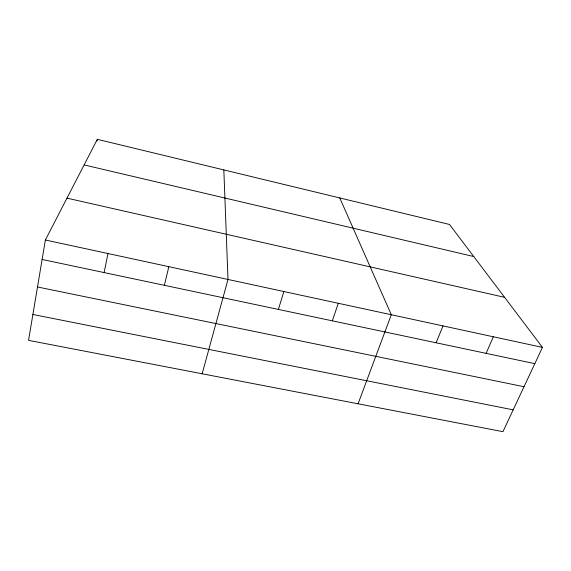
<?xml version="1.0" encoding="UTF-8"?>
<svg xmlns="http://www.w3.org/2000/svg" width="571" height="571" viewBox="0 0 571 571"><rect width="100%" height="100%" fill="white"/><g stroke="black" fill="none" stroke-linecap="round" stroke-linejoin="round"><path stroke-width="0.86" d="M45.38 240.006L28.55 340.359L502.951 431.676L542.45 347.389L449.513 224.474L97.327 139.324L45.38 240.006L542.45 347.389M97.013 141.001L97.327 139.324M104.108 272.574L107.983 253.524M164.377 285.322L168.838 266.671M202.155 373.777L228 279.455L223.832 169.908M278.377 309.425L283.88 291.531M332.322 320.831L338.296 303.287M358.081 403.79L391.313 314.735L339.774 197.944M436.13 342.786L442.975 325.898M486.092 353.349L493.337 336.783M32.89 314.478L513.186 409.842M37.5 286.985L524.021 386.724M42.118 259.462L534.827 363.656M66.978 198.144L504.607 297.334M84.123 164.919L473.766 256.55"/></g></svg>
